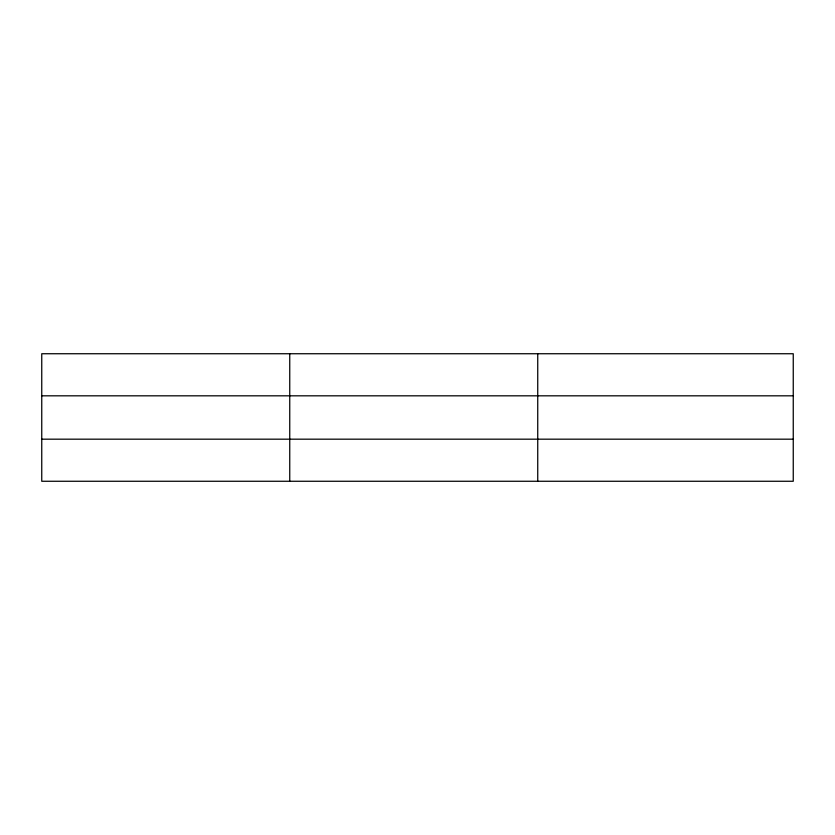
<?xml version="1.0" encoding="UTF-8"?>
<svg xmlns="http://www.w3.org/2000/svg" width="835" height="835" viewBox="0 0 835 835"><rect width="100%" height="100%" fill="white"/><g stroke="black" fill="none" stroke-linecap="round" stroke-linejoin="round"><path stroke-width="1.25" d="M289.745 353.737L289.745 481.263M537.74 353.737L537.74 481.263M793.25 395.821L793.25 353.737L41.75 353.737L41.75 481.263L793.25 481.263L793.25 395.821L41.75 395.821M41.75 439.179L793.25 439.179"/></g></svg>
